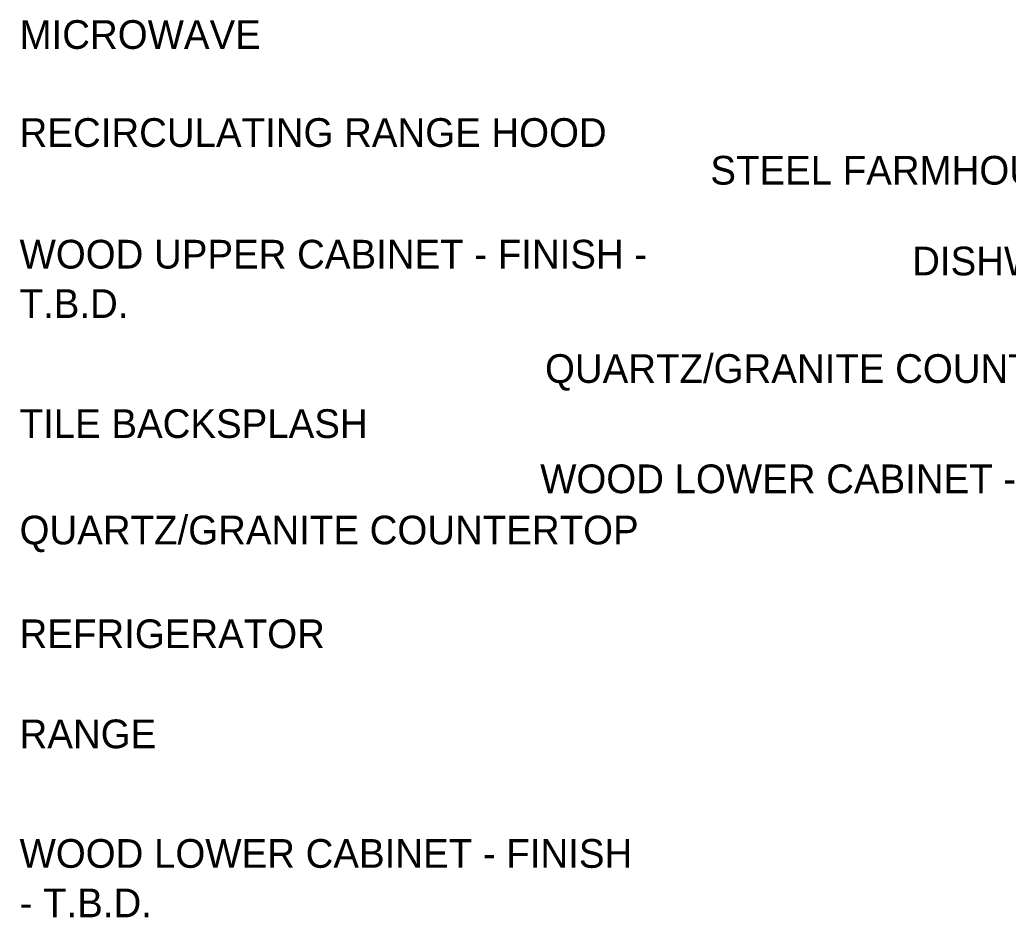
# Model space of a CAD drawing. Header units: inches. Extents: x 2071 to 4741, y -19 to 12114.
# Drawn here: x 2289.7 to 2392.9, y 11.5 to 105.3 of the extents above; entities that cross this region are included whole.
import ezdxf

# ---------------------------------------------------------------- set-up
doc = ezdxf.new("R2010")
doc.units = ezdxf.units.IN
doc.header["$MEASUREMENT"] = 0
doc.layers.add('A-ANNO-NOTE', color=131, linetype='Continuous', lineweight=9)
doc.layers.add('G-ANNO-TEXT', color=231, linetype='Continuous', lineweight=9)
doc.styles.add('Century Gothic', font='ufonts.com_century-gothic.ttf', dxfattribs={"height": 3})

msp = doc.modelspace()

# ---------------------------------------------------------------- texts
at = {"layer": 'A-ANNO-NOTE', "insert": (2361.77, 91.04), "char_height": 3, "width": 57.368, "attachment_point": 1, "style": 'Century Gothic'}
msp.add_mtext('STEEL FARMHOUSE SINK', dxfattribs=at)
at = {"layer": 'G-ANNO-TEXT', "char_height": 3, "attachment_point": 1, "style": 'Century Gothic'}
for s, insert, width in [('MICROWAVE', (2289.65, 105.22), 33.229), ('RECIRCULATING RANGE HOOD', (2289.65, 94.98), 77.265), ('WOOD UPPER CABINET - FINISH -', (2289.65, 82.27), 79.891), ('DISHWASHER', (2382.84, 81.56), 31.916), ('T.B.D.', (2289.65, 77.11), 13.231), ('QUARTZ/GRANITE COUNTERTOP', (2344.51, 70.32), 78.376), ('TILE BACKSPLASH', (2289.65, 64.57), 41.814), ('WOOD LOWER CABINET - FINISH', (2344, 58.8), 78.982), ('QUARTZ/GRANITE COUNTERTOP', (2289.65, 53.45), 78.376), ('REFRIGERATOR', (2289.65, 42.61), 36.764), ('RANGE', (2289.65, 32.15), 17.877), ('WOOD LOWER CABINET - FINISH', (2289.65, 19.66), 78.982), ('- T.B.D.', (2289.65, 14.49), 16.362)]:
    msp.add_mtext(s, dxfattribs=dict(at, insert=insert, width=width))

doc.saveas('drawing.dxf')
